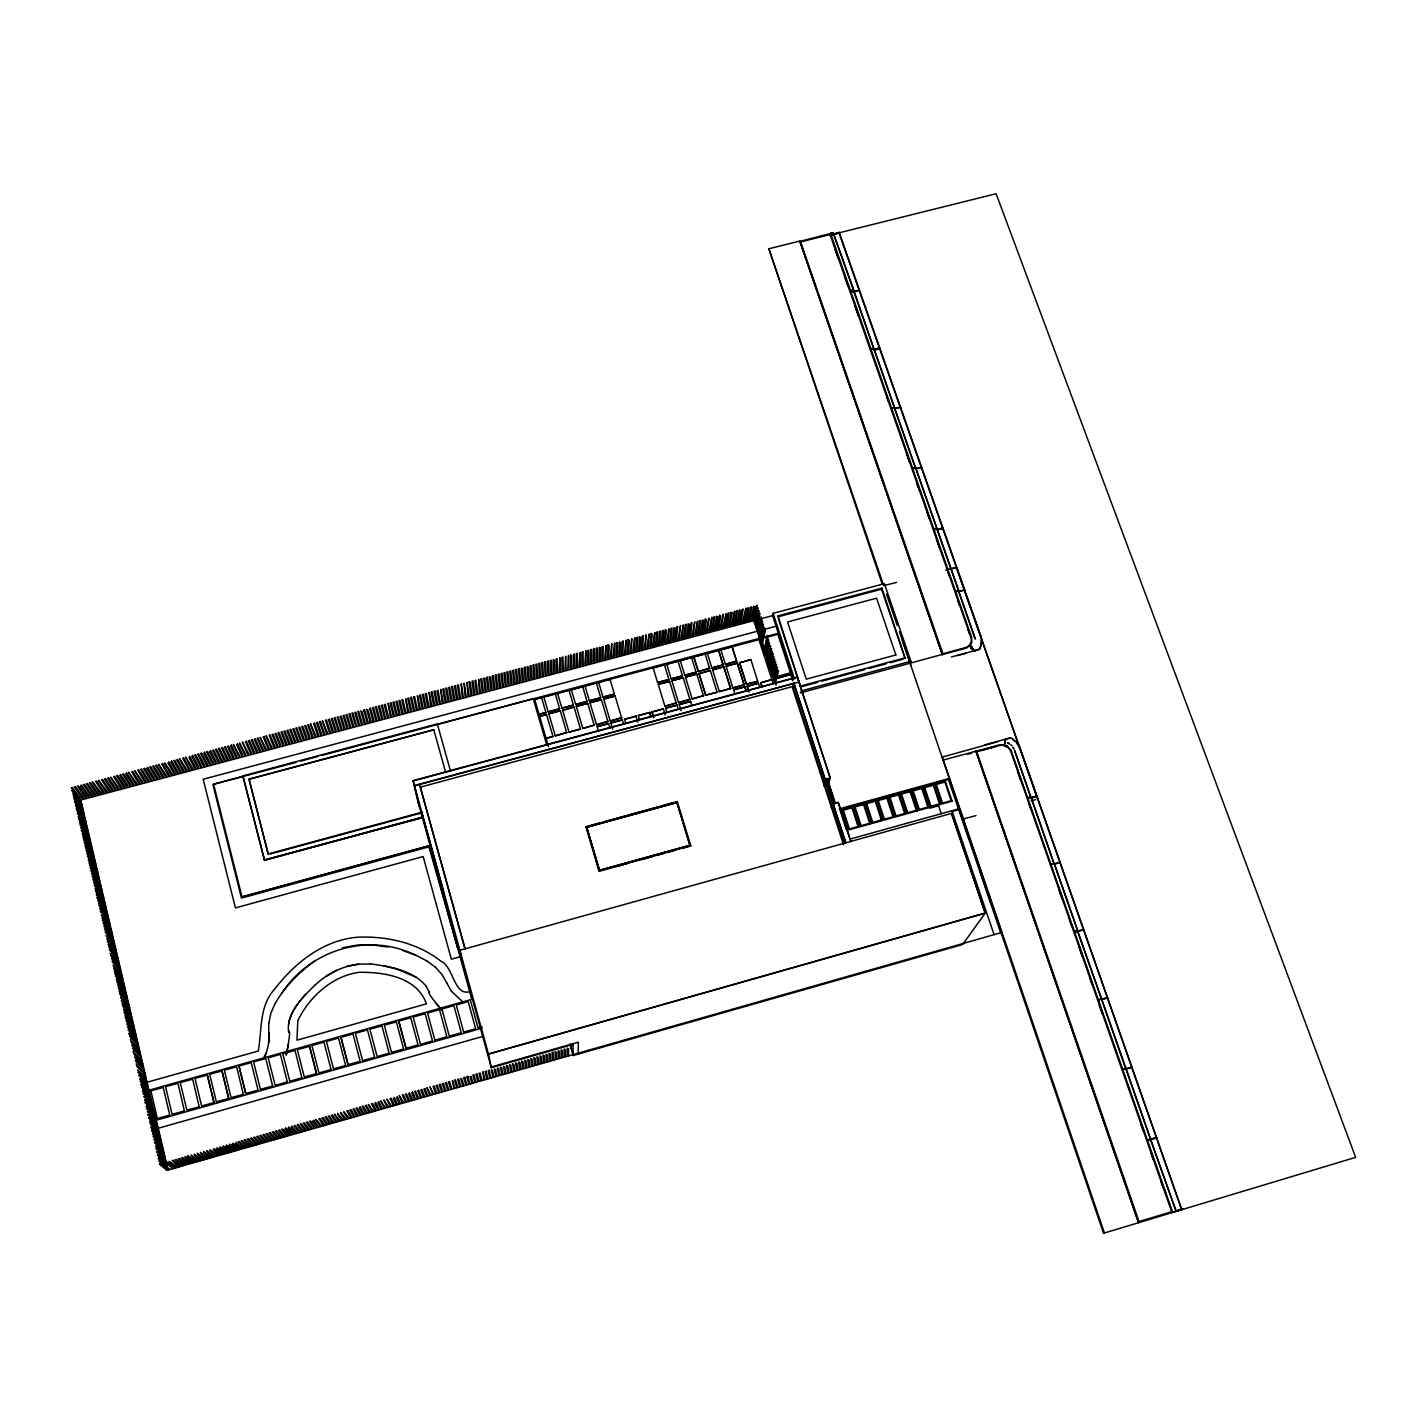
<?xml version="1.0" encoding="UTF-8"?>
<svg xmlns="http://www.w3.org/2000/svg" width="1427" height="1427" viewBox="0 0 1427 1427"><rect width="100%" height="100%" fill="white"/><g stroke="black" fill="none" stroke-linecap="round" stroke-linejoin="round"><path stroke-width="1.5" d="M577.507 667.051L577.293 653.209M268.775 1032.577C270.755 1051.556 258.144 1067.86 266.171 1053.144M268.865 1042.709L268.704 1022.945M579.166 665.785L580.058 652.371M578.274 1054.054L578.327 1042.209L491.156 1067.004M580.343 666.284L580.397 653.191M580.504 729.054L569.034 732.14L580.504 729.054L574.011 707.025L562.577 710.343L574.011 707.025M582.002 665.018L582.091 651.907M582.68 686.815L571.282 689.865M583.179 665.535L583.054 651.675M582.787 728.43L594.238 725.112L582.787 728.43L576.294 706.419L587.71 703.35L594.238 725.344M584.838 664.268L585.819 650.837M584.963 686.209L596.343 682.909L600.749 697.749L589.351 700.818L584.963 685.959M969.861 645.593C976.55 652.728 967.756 642.721 972.179 647.037M586.015 664.786L585.944 650.908M587.068 701.424L575.652 704.492L587.068 701.424L582.68 686.565M587.674 663.501L587.853 650.373M585.855 826.875L677.29 801.51L690.811 845.979M587.71 703.35L576.294 706.419M588.852 664.019L588.816 650.141M589.351 700.818L600.749 697.749M589.993 702.744L601.409 699.676L589.993 702.744L596.522 724.738L607.973 721.402L596.522 724.738M590.51 662.752L590.724 649.606M591.688 663.27L591.706 649.374M593.347 662.003L593.614 648.839M594.506 662.52L594.577 648.625M596.183 661.236L596.486 648.09M911.122 665.892L899.367 631.572M597.342 661.753L597.449 647.858M597.182 726.664L608.633 723.596L597.182 726.664L598.377 730.892M599.001 660.487L599.376 647.323L600.553 647.804M598.627 682.552L610.007 679.252L614.413 694.093L603.032 697.143L598.627 682.302M600.178 661.004L600.553 647.84M601.837 659.738L602.248 646.556M603.015 660.255L603.211 646.324M603.032 697.143L614.413 694.093M604.673 658.989L605.958 645.486L605.833 659.488M603.692 699.069L615.091 696.001L603.692 699.069L610.239 721.027L621.673 717.71L610.239 721.027M607.492 658.222L607.991 645.022M608.669 658.739L609.186 645.539L608.063 644.933M1059.869 862.372L1054.036 863.799L1031.043 797.372L1053.394 861.676M1083.432 929.53L1077.706 931.028L1054.143 863.281M610.328 657.472L611.719 643.952M611.505 657.99L611.844 644.023M613.164 656.723L614.591 643.185M610.917 722.972L622.333 719.886L610.917 722.972L612.7 729.179M614.323 657.223L614.716 643.256M615.982 655.956L616.625 642.739M617.16 656.474L617.588 642.507M618.819 655.207L619.496 641.972M619.978 655.724L620.674 642.489M621.637 654.458L622.368 641.205M622.814 654.975L623.331 640.973M624.473 653.709L626.078 640.134L625.632 654.208M627.291 652.96L628.094 639.671M628.469 653.459L629.289 640.188L628.183 639.581M624.616 719.279L636.032 716.193L624.616 719.279L625.811 723.489M630.11 652.193L631.804 638.618L631.287 652.71M632.928 651.443L634.676 637.851M634.105 651.961L634.801 637.923M635.764 650.694L636.71 637.387M636.924 651.211L637.673 637.155M638.582 649.945L639.581 636.62M639.76 650.462L640.759 637.138M641.401 649.196L642.435 635.871M642.578 649.695L643.399 635.639M638.315 715.587L649.695 712.519L638.315 715.587L639.492 719.797M644.219 648.447L646.146 634.801L645.396 648.946M647.037 647.68L649 634.034L648.215 648.197M649.856 646.93L651.033 633.588M651.033 647.448L652.228 634.105L651.104 633.481M652.674 646.181L654.725 632.518M653.851 646.699L654.85 632.589M653.084 667.979L664.429 664.697L668.906 679.466L657.579 682.516L653.12 667.729M655.492 645.432L656.759 632.054M656.67 645.949L657.722 631.822M658.311 644.683L659.613 631.305M653.174 716.104L651.978 711.895L663.359 708.827L665.16 715.016M659.488 645.2L660.576 631.055M1004.715 744.395L1005.803 739.311M661.129 643.934L662.485 630.538M657.579 682.516L668.906 679.466M658.275 684.407L669.602 681.375L658.275 684.407L664.928 706.294L676.327 702.976L664.928 706.294M662.289 644.451L663.662 631.055M1074.941 931.67L1077.688 930.565L1054.25 863.62L1050.326 865.065L1053.947 863.281M1077.474 930.975L1101.573 999.31L1107.37 997.776M663.947 643.185L665.339 629.771M665.107 643.702L666.534 630.288L665.41 629.682M666.748 642.435L669.031 628.718L667.925 642.971M666.659 664.34L677.986 661.058L682.481 675.827L671.172 678.86L666.694 664.09M669.566 641.686L671.065 628.237M670.744 642.221L672.01 628.023M663.359 708.827L651.961 712.144M672.385 640.937L673.919 627.47M665.642 708.22L677.004 705.152L665.642 708.22L666.837 712.412M673.544 641.472L675.096 628.023M675.185 640.188L676.773 626.721M671.172 678.86L682.481 675.827M676.362 640.723L677.718 626.507M671.867 680.768L683.194 677.718L671.867 680.768L678.556 702.619L689.937 699.319L678.556 702.619M678.003 639.421L680.465 625.686L679.163 639.974M680.822 638.672L683.319 624.919L681.981 639.225M680.215 660.719L691.524 657.437L696.055 672.188L684.746 675.221L680.251 660.469M683.622 637.923L685.335 624.437M684.782 638.475L686.28 624.223M686.441 637.173L688.189 623.67M687.6 637.726L689.366 624.241M679.27 704.546L690.614 701.478L679.27 704.546L681.071 710.717M689.241 636.424L691.043 622.921M684.746 675.221L696.055 672.188M690.4 636.977L691.988 622.707M685.459 677.111L696.768 674.079L685.459 677.111L692.166 698.945L703.547 695.645L692.166 698.945M692.041 635.675L694.735 621.887L693.219 636.228M694.86 634.926L697.571 621.12L696.019 635.479M709.594 668.549L705.063 653.816L693.79 656.83L698.302 671.582L709.629 668.3L698.302 671.582M697.66 634.177L699.587 620.638M1004.769 742.004L1004.376 744.305M698.82 634.73L700.55 620.424M700.461 633.427L702.441 619.889M701.638 633.98L703.636 620.46M703.261 632.678L705.295 619.122M704.439 633.231L706.472 619.693M698.98 673.722L710.307 670.44L717.085 692.238L705.759 695.288L698.98 673.722L710.307 670.44M706.08 631.929L708.969 618.105L707.239 632.482M708.88 631.18L711.823 617.338M830.621 233.546L971.591 637.155L971.894 641.865L970.449 645.058L966.703 647.965L942.373 654.636L799.762 241.074L768.832 248.762L882.385 584.606M710.04 631.733L711.93 617.409M707.275 653.477L718.566 650.213L723.114 664.928L711.841 667.943L707.31 653.227M711.681 630.431L713.839 616.856M712.84 631.002L714.784 616.642M714.481 629.699L716.675 616.107M715.64 630.252L717.87 616.66M705.759 695.288L699.016 673.473M717.282 628.95L719.529 615.34M711.841 667.943L723.168 664.661M718.441 629.503L720.706 615.911L719.6 615.269M712.572 669.834L723.846 666.801L712.572 669.834L719.333 691.631L730.642 688.581L723.846 666.801M720.082 628.201L723.204 614.323M721.241 628.754L723.311 614.377M718.566 650.213L723.114 664.928M722.883 627.452L726.04 613.556M724.042 628.005L726.397 614.395M720.778 649.874L732.069 646.592L736.635 661.29L725.38 664.322L720.813 649.606M725.683 626.703L728.055 613.075M726.842 627.256L729.001 612.861M728.466 625.971L730.892 612.326L732.069 612.825M717.085 692.238L705.812 695.038M729.643 626.524L732.087 612.879M942.373 654.636L799.762 241.074M719.333 691.631L730.695 688.331M731.266 625.222L734.566 611.291M725.38 664.322L736.671 661.04M732.443 625.775L734.691 611.362M726.093 666.213L737.367 663.18L726.093 666.213L732.907 687.975L744.18 684.924L737.367 663.18M734.067 624.473L736.582 610.81M735.226 625.026L737.527 610.595M732.069 646.592L736.635 661.29M736.867 623.724L739.418 610.06M738.027 624.277L740.595 610.613M739.65 622.975L742.254 609.311M740.827 623.545L743.199 609.097M742.45 622.243L745.929 608.277M1098.879 1000.095L1101.626 998.936L1077.635 930.939M1122.96 1069.715L1126.081 1068.805L1101.644 998.954M1107.495 998.133L1101.805 999.275M743.61 622.796L746.036 608.33M745.251 621.494L747.926 607.795M732.907 687.975L744.234 684.675M746.41 622.047L748.872 607.581M733.639 689.883L744.93 686.833L733.639 689.883L734.834 694.057M739.561 662.841L750.87 659.559L757.701 681.285L746.446 684.318L739.561 662.841L750.87 659.559M748.033 620.745L750.763 607.046M749.193 621.298L751.708 606.832M750.834 620.014L753.599 606.279L754.776 606.796M830.193 235.348L830.568 233.243L833.136 232.851L834.135 233.974M751.993 620.567L754.794 606.85M753.617 619.264L756.435 605.53M754.776 619.817L757.38 605.316M757.309 608.205L754.705 622.654L758.254 607.991M758.165 610.863L755.543 625.294M756.488 625.08L759.11 610.649M759.039 613.539L756.399 627.916M839.112 233.136L833.743 233.796M757.023 629.789L759.985 613.325M1004.786 741.897L1005.589 739.097L1010.334 738.169M746.446 684.318L739.614 662.574M757.88 632.429L761.09 616.767M748.39 690.4L747.177 686.226L758.45 683.194L759.663 687.368M761.947 619.443L758.968 635.836L762.589 621.351M759.574 637.708L762.5 624.241M760.752 638.261L763.463 624.027M760.43 640.348L763.374 626.917M288.629 1031.899C286.488 1017.183 296.459 1004.572 305.574 994.244M288.557 1024.354C291.358 1007.979 304.219 995.885 315.385 984.576M761.287 642.988L764.569 627.488M268.811 1023.088L270.898 1013.099L275.375 1002.931M762.464 643.541L765.425 630.163M763.855 650.926L767.173 635.532M757.701 681.285L746.499 684.068M793.43 679.537L772.596 615.626L773.131 613.307L884.419 583.643L910.89 661.254L910.105 663.198L800.244 692.933M764.711 653.584L768.047 638.226M758.45 683.194L747.124 686.476M765.889 654.137L768.671 640.134M765.585 656.242L769.438 642.756L766.442 658.882M760.662 682.837L771.971 679.537L760.662 682.837L761.911 686.762M768.047 657.562L770.669 646.288M767.298 661.539L770.348 648.411L771.543 648.928M778 615.858L777.769 616.874L881.565 589.19L881.922 588.138L778 615.858L800.654 686.94L817.725 682.32M768.154 664.197L771.543 648.982M769.331 664.768L772.417 651.675M769.01 666.855L772.935 653.53L769.866 669.513M859.143 290.198L854.113 291.144M859.232 290.484L854.077 291.465M771.044 670.084L773.933 656.295M770.741 672.188L773.844 659.203M288.539 1044.136C281.565 1076.386 292.856 1026.566 288.539 1031.739M771.918 672.741L774.807 658.989M771.597 674.846L774.718 661.914M772.453 677.522L775.682 661.7M773.63 678.075L776.556 664.393M773.327 680.18L776.484 667.319M774.504 680.75L777.43 667.105M774.183 682.855L777.358 670.03M775.36 683.408L778.553 670.601M776.288 678.378L790.719 674.489L776.217 678.628M879.656 348.705L874.466 349.74M826.839 779.178L830.175 778.25L797.318 676.987L413.081 780.658L418.165 802.456M798.763 682.07L414.419 785.563L419.146 805.809M900.401 407.819L900.473 406.927L894.818 408.586L915.028 466.415M1101.519 999.346L1125.778 1068.752L1131.718 1067.146M921.45 467.824L915.956 468.627L958.801 591.402M823.789 783.53L825.27 779.338L830.282 777.947L778.446 618.926M824.021 783.976L825.395 780.105L827.392 779.552L834.973 802.795L832.958 803.347L831.406 807.486M824.235 786.152L826.269 780.408L833.796 802.812M824.431 786.099L826.679 780.301L833.992 802.759M828.07 784.101L830.282 777.947M831.549 808.199L833.225 803.758L838.255 802.366L850.884 841.645L838.255 802.366M942.819 528.739L937.022 529.56M840.271 810.928L846.389 829.658M858.091 826.411L849.386 828.926L843.321 810.09M881.922 588.138L905.217 658.668L881.565 589.19M858.037 826.518L851.955 807.7M854.934 806.968L863.567 804.578L869.721 823.272L861.087 825.68L854.987 806.861M881.44 819.919L872.753 822.434L866.635 803.633M964.42 590.296L958.676 591.42L964.634 589.779M886.827 798.139L878.229 800.511L884.419 819.187L893.034 816.797L886.88 798.032M904.736 813.444L896.067 815.941L889.913 797.194M904.682 813.551L898.511 794.803M970.485 647.858L974.48 650.98L972.393 648.982M687.903 846.14L599.429 870.595L586.658 827.018L676.862 802.277L690.008 845.551L676.862 802.277M910.051 791.7L901.472 794.072L907.715 812.712L916.312 810.322L910.105 791.593M974.48 650.98L979.546 649.107A19.586 18.194 20.5 0 0 980.545 635.122L839.147 232.244M927.978 806.986L919.327 809.484L913.119 790.754M933.276 785.171L939.519 803.883L930.939 806.255L924.714 787.543M944.781 782.085L936.237 784.458L942.533 803.044L951.113 800.654L944.852 781.978M949.205 778.464L840.182 808.627M570.14 1044.974L573.155 1055.516L962.636 944.513L985.326 912.959L951.488 813.39L985.165 913.209L488.516 1054.143L413.081 780.658M1125.849 1068.859L1150.59 1139.299L1126.117 1068.698M1148.61 1139.995L1156.798 1137.462L1150.715 1139.103M943.176 760.074L1000.381 744.573L1006.57 745.661L1010.994 750.12L1172.709 1212.308C1166.448 1213.985 1196.076 1204.923 1175.955 1211.024L1150.679 1139.709M1010.191 738.116L1010.584 737.741A19.924 18.658 25.8 0 1 1020.519 749.068L1181.734 1209.721L839.005 232.851M1004.858 746.071L1006.57 745.661M1007.676 746.321L1006.017 746.606M871.023 349.009L873.948 348.652L871.005 349.062M979.243 649.677L979.314 649.57A19.586 18.194 20.5 0 0 981.294 640.348M275.482 1003.092C285.079 985.932 299.563 972.072 315.278 960.496M891.768 408.604L894.372 407.926M1036.68 796.284L1030.99 797.372M1036.805 796.623L1031.043 797.996L1014.615 750.37M915.51 468.002L912.691 468.413L915.545 467.628L937.093 528.989L934.346 529.649M599.447 870.345L690.062 845.283L599.447 870.345L586.658 827.018M934.025 529.471L942.997 528.258L937.539 529.881M1059.993 862.711L1054.41 864.138M282.243 992.603C310.872 949.205 369.04 931.956 415.953 955.412M1083.557 929.869L1077.688 931.367M1150.537 1139.352L1176.08 1210.988M1175.794 1211.469L1182.055 1209.579M315.474 984.755C327.282 973.589 342.319 966.061 358.534 964.277M1131.843 1067.503L1126.367 1069.019M955.84 591.367L958.605 590.635L959.39 591.706M1156.583 1138.033L1147.736 1140.369M326.123 976.353L336.629 970.36M850.777 290.947L853.471 290.305L894.765 408.835L900.58 407.212M1122.835 1069.358L1125.957 1068.448M891.786 408.193L894.497 407.533L894.729 408.782M1000.791 931.92L1103.517 1233.267L1104.409 1232.839L942.266 757.077L997.883 741.665M1171.728 1212.326L1172.923 1211.826M850.76 290.626L853.435 290.038L833.1 232.619M956.036 591.652L958.623 590.956M1028.243 798.103L1030.758 797.408M1147.79 1139.959L1150.537 1139.138M1102.036 999.221L1107.655 997.527M1103.517 1233.267L1355.65 1157.351L996.1 193.733L831.887 234.617M874.394 349.365L879.728 347.796L874.145 349.793M921.646 467.253L916.259 468.52M1148.735 1140.351L1152.659 1139.192M834.117 234.046L839.254 232.458M1010.441 737.688L1002.806 739.899A180.694 44.897 -19.3 0 1 997.116 741.487L984.273 745.019M979.475 649.214L971.894 651.39A178.589 51.443 -19.7 0 1 966.275 652.942L951.434 656.955M1101.323 998.989L1098.558 999.81L1101.448 998.954M1074.709 931.385L1077.456 930.618M1075.744 931.724L1079.597 930.636M1075.869 932.081L1079.704 930.975M154.526 1142.331L162.589 1147.843M985.326 912.959L488.48 1053.964L491.298 1067.681L573.065 1044.421M156.702 1151.589L164.729 1156.958M158.986 1157.529L158.272 1158.742L165.389 1164.254M159.592 1163.968L167.583 1169.123M169.046 1161.275L176.859 1166.483M187.9 1155.906L195.392 1161.203M191.04 1155.014L198.478 1160.329M194.179 1154.122L201.564 1159.438M197.318 1153.23L204.65 1158.563M200.458 1152.338L207.736 1157.689M203.597 1151.446L210.821 1156.798M206.737 1150.554L213.907 1155.924M209.858 1149.663L216.975 1155.049M285.65 1128.097L284.954 1129.292L289.877 1135.25M288.771 1127.205L288.058 1128.4L292.945 1134.376M291.875 1126.331L291.179 1127.508L295.995 1133.502M315.902 1119.499L321.218 1125.386M334.507 1114.202L339.501 1120.177M337.593 1113.31L342.551 1119.303M340.696 1112.436L345.584 1118.429M343.8 1111.562L348.634 1117.573M360.086 1106.924L359.39 1108.101L363.047 1114.38M368.523 1104.516L372.946 1110.634M375.515 1102.518L374.837 1103.713L378.226 1110.045M378.601 1101.644L377.923 1102.821L381.259 1109.189M380.866 1101.002L385.076 1107.191M383.952 1100.128L388.108 1106.317M387.038 1099.254L391.141 1105.461M399.364 1095.74L403.252 1102.001M409.406 1092.886L408.728 1094.063L411.547 1100.556M412.492 1092.012L411.814 1093.189L414.579 1099.7M427.03 1087.873L430.472 1094.277M430.098 1086.999L433.487 1093.421M452.395 1080.649L453.804 1088.498M463.811 1077.403L464.988 1078.045M466.879 1076.529L468.038 1077.171M482.968 1071.945L483.664 1079.115M145.179 1102.447L153.349 1108.601M148.051 1114.683L156.185 1120.641M148.765 1117.733L156.899 1123.655M150.334 1120.57L149.603 1121.765L156.809 1127.847M184.529 1110.955L172.096 1114.309L165.55 1086.66L177.947 1083.343L184.404 1110.83M199.281 1106.781L186.866 1110.135L180.266 1082.522L192.663 1079.222L199.156 1106.656M214.014 1102.625L201.617 1105.961L194.982 1078.402L207.343 1075.084L214.014 1102.625L207.343 1075.084M228.712 1098.469L216.351 1101.805L209.662 1074.263L222.006 1070.963L228.712 1098.469L222.006 1070.963M243.411 1094.331L231.049 1097.648L224.324 1070.143L236.65 1066.861L243.286 1094.188M245.747 1093.51L258.073 1090.174L251.17 1062.598L238.969 1066.023L245.747 1093.51L238.969 1066.023M272.718 1086.036L260.41 1089.354L253.596 1061.92L265.779 1058.495L272.611 1085.911M287.344 1081.916L275.161 1085.358L268.205 1057.817L280.37 1054.392L287.255 1081.773M301.953 1077.795L289.788 1081.22L282.796 1053.715L295.032 1050.45L301.864 1077.653M316.544 1073.675L304.29 1076.975L297.351 1049.63L309.57 1046.366L316.544 1073.675L309.57 1046.366M331.1 1069.554L318.97 1072.979L311.907 1045.527L324 1042.138L331.028 1069.412M347.992 1064.631L360.175 1061.349L353.004 1033.986L340.928 1037.375L348.063 1064.756L341.017 1037.518M374.677 1057.246L362.601 1060.653L355.412 1033.309L367.47 1029.919L374.605 1057.104M403.627 1049.077L391.515 1052.341L384.327 1025.175L396.421 1021.946L403.573 1048.934M405.981 1048.239L418.075 1044.992L410.762 1017.754L398.757 1021.126L406.035 1048.399L398.757 1021.126M434.914 1040.229L446.865 1036.698L439.534 1009.674L427.565 1013.027L434.86 1040.087M449.309 1036.163L461.296 1032.791L453.875 1005.625L441.924 1008.996L449.273 1036.02M463.704 1032.113L475.673 1028.724L468.217 1001.611L456.265 1004.965L463.668 1031.953M470.642 1001.094L478.063 1028.046L482.023 1026.78M482.13 1028.171L156.007 1120.284L80.75 800.065L753.26 620.781M150.923 1126.938L159.021 1132.699M151.654 1130.023L159.735 1135.731M482.558 1036.501L157.898 1128.347L167.726 1170.14L1001.718 932.473L902.292 640.313M153.206 1132.86L152.475 1134.055L159.663 1139.941M140.898 1084.145L149.121 1090.603M147.07 1082.237L258.287 1051.039C262.122 1029.527 258.84 1005.536 275.589 988.019C295.389 962.387 323.198 940.625 356.358 937.289C386.021 935.702 417.576 942.641 441.175 961.388C453.643 966.9 453.857 996.1 469.697 991.711M143.164 1089.996L142.432 1091.191L149.746 1097.773M148.943 1090.228L471.802 999.346M150.798 1090.817L163.231 1087.481L169.777 1115.111L157.309 1118.483L150.941 1090.941M369.896 1029.242L381.937 1025.852L389.161 1053.162L377.103 1056.569L369.95 1029.384M425.157 1013.705L413.17 1017.076L420.483 1044.314L432.506 1040.925L425.21 1013.866M129.572 1035.752L137.937 1042.976M131.106 1038.535L130.374 1039.712L139.329 1048.899M850.1 839.076L958.462 808.913M457.924 949.062L428.921 846.871L241.466 898.082L212.908 784.565L296.531 762.196M952.201 811.464L958.712 809.644M951.488 813.39L459.869 950.293L463.4 966.311M1030.651 797.069L1027.922 797.871L1030.936 797.033M460.047 956.768L451.342 959.194L423.159 856.539L235.419 907.893L203.187 779.249L758.825 630.823M1029.099 798.407L1032.898 797.336M133.924 1050.593L133.21 1051.77M136.047 1059.655L135.333 1060.832L144.216 1069.697M121.277 996.617L120.564 997.776L128.145 1005.839M838.148 802.652L833.118 804.043L845.836 843.054L793.894 683.069L792.538 688.082L843.535 844.748M122.668 1002.575L121.955 1003.734L129.536 1011.707M690.846 845.712L599.001 871.362L585.873 826.59M616.072 866.653L626.756 863.692M641.704 859.553L652.371 856.61M656.652 855.433L663.056 853.649M667.319 852.472L673.722 850.706M682.267 848.334L688.67 846.568M839.272 809.68L948.42 779.481L1000.684 932.776M843.268 810.197L851.901 807.807M866.599 803.74L875.25 801.243L881.387 820.026M889.859 797.301L898.457 794.91M913.066 790.861L921.699 788.382L927.925 807.093M924.66 787.668L933.222 785.296M124.773 1011.547L124.06 1012.706L133.086 1022.321M114.321 966.935L113.607 968.077M115.016 969.878L114.303 971.038L121.973 979.511M114.874 973.071L123.436 981.294M117.085 978.779L116.372 979.921L125.487 990.053M983.257 749.871L996.082 746.339M967.488 754.348L971.644 753.206M119.047 990.891L127.556 998.829M429.438 845.694L241.966 896.905L429.438 845.694L471.838 999.506M108.095 940.375L107.382 941.517L116.604 952.219M108.791 943.318L108.077 944.46L117.282 955.109M587.995 826.287L600.731 822.79M604.994 821.631L626.239 815.798M630.484 814.621L658.115 807.058M662.36 805.88L672.991 802.973M586.64 827.285L676.808 802.563L586.64 827.285L599.429 870.595M95.77 887.79L95.056 888.914L102.976 898.671M957.553 655.564L966.025 653.263M97.125 893.605L96.412 894.729M97.821 896.513L97.107 897.637M98.499 899.42L97.785 900.544L107.114 911.853M422.303 812.124L268.115 853.988L248.976 779.213L433.79 729.75L445.688 772.417M270.506 853.917L422.428 812.677M99.177 902.328L98.463 903.469L107.792 914.725M422.196 817.172L264.37 860.035L422.321 817.707M422.267 817.493L264.53 860.356L242.875 775.896L437.322 723.899L450.54 771.204M88.991 858.858L88.278 859.982L97.714 871.879M552.962 736.475L546.077 738.33L552.962 736.475L546.523 714.41L539.656 716.497L546.523 714.41M555.264 735.85L566.733 732.515L555.264 735.85L548.824 713.785L560.276 710.717L566.733 732.764M89.669 861.747L88.956 862.853L98.392 874.733M773.202 677.504L790.433 672.848L777.84 634.212L764.979 637.655M413.152 780.961L797.211 677.326M414.49 785.867L794.482 683.23M800.922 685.977L905.61 657.686M821.988 681.161L864.673 669.62M868.936 668.478L886.006 663.858M890.287 662.699L903.095 659.238M800.779 691.043L910.89 661.254M942.498 654.369L910.265 663.163M78.895 815.834L78.2 816.94L86.298 827.749M242.073 897.101L213.586 784.119L243.054 776.252M437.393 724.256L533.234 698.624L546.844 745.215M300.794 761.055L317.882 756.488M322.145 755.347L759.003 638.475M765.461 636.763L778.357 633.303M773.184 683.711L758.932 639.653L534.697 699.408L541.564 697.571L545.899 712.465L539.014 714.321L545.899 712.465M543.865 696.947L555.299 693.897L559.634 708.791L548.182 711.859L543.865 697.197M557.582 693.272L568.998 690.222L573.351 705.099L561.935 708.167L557.582 693.54M80.233 821.542L79.537 822.648L89.08 835.134M248.976 779.213L433.79 729.75M769.545 645.646L770.669 646.235M81.446 830.336L90.418 840.771M82.927 832.993L82.213 834.099L91.738 846.407M771.293 651.033L772.417 651.622M83.604 835.847L82.891 836.971L92.398 849.226M84.264 838.719L83.569 839.843L93.076 852.062M963.225 819.009L975.997 815.602M1031.346 800.797L1035.592 799.655M92.577 781.978L101.317 793.127M98.606 780.373L107.257 791.539M120.51 774.558L119.814 775.646L127.199 787.08M126.521 772.952L125.826 774.058L133.121 785.492M128.733 772.364L136.867 783.655M158.772 764.39L166.406 775.771M164.765 762.785L172.31 774.201M171.561 760.983L170.883 762.072L177.43 773.684M179.748 758.807L187.044 770.277M185.742 757.22L192.93 768.707M192.52 755.418L191.824 756.506L198.032 768.19M204.471 752.243L203.793 753.313L209.787 765.05M231.317 745.09L230.639 746.178L236.204 758.022M233.493 744.519L239.914 756.185M239.451 742.932L245.765 754.633M242.429 742.147L248.69 753.848M260.267 737.402L266.243 749.175M266.207 735.815L272.093 747.641M310.658 724.006L315.831 735.993M322.484 720.849L327.461 732.889M363.885 710.753L364.545 709.665M369.771 709.183L370.431 708.113M388.055 703.422L390.231 716.158M405.66 698.748L407.533 711.538M429.081 692.523L430.579 705.402M461.189 683.979L462.187 696.982M469.162 681.856L470.268 682.463L471.962 695.181M570.622 654.886L571.745 655.475L571.817 668.567M662.556 630.449L663.662 631.019M705.366 619.05L706.472 619.639M739.489 609.989L740.595 610.56M72.099 790.451L81.178 801.457M73.562 793.073L72.866 794.161L82.481 807.058M74.24 795.909L73.526 796.997L83.141 809.858M759.699 619.068L772.596 615.626M74.757 801.796L83.801 812.659M950.186 569.123L956.465 567.447L1037.714 799.084M76.237 804.436L75.524 805.542L85.121 818.26M76.897 807.272L76.184 808.378L85.781 821.06M763.124 629.682L776.056 626.221M874.252 350.097L877.855 349.169M851.955 292L855.54 291.108M853.863 291.839L857.449 290.947M883.652 585.641L896.495 582.43M945.744 570.122L956.465 567.447M799.691 241.448L833.243 232.833M831.977 234.902L837.328 233.582M854.131 291.072L834.331 235.919M347.26 966.222L358.462 964.117L370.503 964.028M342.444 947.813L356.928 945.084L372.108 944.942L387.912 947.011M894.265 407.623L915.759 468.841M854.095 291.393L874.02 349.276M1031.025 797.604L1014.633 750.905M370.431 963.849C389.981 966.668 412.403 970.039 425.942 985.932M383.72 965.758L396.813 969.022L416.095 977.21M402.931 950.578L415.917 955.234L426.798 960.942M1007.979 742.718L1009.442 743.61M1007.783 743.021L1009.299 743.949M972.643 649.124L975.051 650.534M426.744 960.763L435.52 967.363M166.816 1170.336L159.521 1164.093M166.103 1167.304L158.789 1161.007M162.892 1164.075L169.902 1169.462M159.806 1160.633L166.87 1166.073M164.676 1161.203L157.345 1154.818L165.443 1159.99M159.075 1157.547L166.156 1163.041M166.031 1163.183L173.006 1168.588M970.752 647.644L974.891 650.855L972.501 648.5M166.816 1161.953L173.773 1167.357M163.927 1158.153L156.631 1151.714M169.189 1162.292L176.074 1167.678M163.213 1155.103L155.9 1148.628M179.16 1166.804L172.114 1160.526M155.4 1146.416L162.5 1152.071M173.131 1160.169L179.963 1165.591M156.916 1148.289L164.016 1153.908M161.786 1149.038L154.455 1142.456M156.203 1145.203L163.302 1150.876M182.264 1165.93L175.253 1159.616M161.073 1146.006L153.724 1139.37M176.288 1159.277L183.048 1164.717M185.349 1165.038L178.393 1158.724M154.758 1139.031L161.875 1144.811M160.359 1142.973L153.01 1136.302M179.427 1158.385L186.134 1163.843M154.027 1135.963L161.162 1141.778M188.435 1164.164L181.55 1157.832M153.313 1132.877L160.448 1138.746M182.567 1157.493L189.22 1162.951M191.521 1163.273L184.689 1156.94M151.797 1131.022L158.95 1136.927M151.066 1127.954L158.236 1133.894M185.706 1156.601L192.306 1162.077M157.523 1130.88L150.12 1123.994M194.607 1162.399L187.829 1156.048M151.155 1123.655L158.308 1129.685M156.881 1126.331L156.346 1125.207M191.182 1156.031L197.693 1161.524M156.114 1124.833L148.693 1117.858M150.441 1120.587L157.612 1126.67M155.4 1121.818L147.98 1114.808M194.322 1155.139L200.779 1160.65M154.687 1118.804L147.249 1111.74M197.461 1154.247L203.865 1159.759M153.991 1115.789L146.535 1108.672M148.283 1111.401L155.472 1117.626M147.57 1108.351L154.776 1114.612M200.601 1153.355L206.951 1158.885M146.036 1106.496L153.278 1112.792M146.838 1105.283L154.062 1111.597M152.564 1109.778L145.108 1102.572M144.609 1100.378L151.868 1106.781M203.74 1152.463L210.037 1158.011M152.653 1105.586L145.411 1099.182L144.591 1100.342M151.155 1103.767L143.681 1096.453M150.459 1100.77L142.968 1093.403M144.698 1096.132L151.94 1102.589M206.879 1151.571L213.122 1157.119M143.984 1093.082L151.244 1099.593M210.019 1150.679L216.208 1156.245M149.05 1094.777L141.541 1087.32M143.271 1090.032L150.531 1096.596M141.041 1085.144L149.835 1093.599M213.14 1149.77L219.276 1155.371M147.641 1088.783L140.114 1081.238M141.13 1080.899L148.426 1087.606M213.943 1148.557L220.061 1154.175M216.28 1148.896L222.362 1154.497M139.614 1079.062L146.927 1085.804M146.232 1082.808L138.687 1075.155M140.417 1077.867L147.73 1084.627M217.082 1147.665L223.147 1153.301M145.536 1079.829L137.973 1072.123L146.321 1078.651M139.703 1074.834L147.017 1081.63M219.419 1148.004L225.43 1153.622M220.204 1146.773L226.215 1152.427M137.491 1069.965L144.823 1076.832M145.608 1075.655L136.564 1066.058M222.541 1147.112L228.516 1152.748M136.064 1063.9L144.912 1072.676M223.343 1145.881L229.301 1151.535M136.154 1059.672L143.521 1066.718M225.68 1146.22L231.584 1151.857M226.465 1144.989L232.369 1150.661M142.022 1064.917L134.423 1056.997M142.825 1063.757L133.728 1053.964M228.802 1145.328L234.67 1150.983M133.228 1051.806L142.111 1060.778M141.416 1057.799L132.301 1047.935M229.604 1144.097L235.455 1149.787M231.941 1144.436L237.738 1150.108M140.72 1054.838L131.605 1044.921M132.622 1044.582L140.024 1051.877M232.726 1143.223L238.523 1148.913M138.544 1050.076L130.892 1041.906M235.063 1143.544L240.824 1149.234M138.633 1045.937L129.482 1035.895M235.847 1142.331L241.591 1148.039M129.001 1033.737L136.457 1041.193M243.892 1148.36L237.952 1141.778M1010.798 744.662L1011.993 745.857M238.987 1141.439L244.659 1147.165M135.761 1038.232L128.073 1029.884M137.242 1040.033L129.803 1032.559L128.965 1033.683M135.066 1035.288L127.378 1026.869M129.09 1029.545L136.546 1037.072M246.96 1147.486L241.092 1140.887M135.85 1034.111L126.664 1023.872M135.155 1031.168L125.968 1020.876M242.108 1140.548L247.745 1146.291M134.459 1028.207L125.273 1017.879L133.763 1025.264M250.028 1146.612L244.213 1139.995M124.773 1015.739L132.301 1023.48M245.23 1139.656L250.813 1145.417M253.114 1145.738L247.335 1139.121M123.382 1009.763L132.39 1019.377M248.352 1138.764L253.881 1144.543M130.214 1014.651L122.472 1005.928M124.185 1008.586L131.694 1016.434M123.471 1005.589L130.999 1013.491M256.182 1144.864L250.456 1138.229M122.776 1002.61L130.303 1010.548M451.503 991.337L462.794 1001.861M251.473 1137.872L256.949 1143.669M121.277 1000.809L128.84 1008.782M435.467 1002.896C455.124 1024.64 424.586 991.551 429.473 992.282M122.08 999.631L129.625 1007.623M128.929 1004.679L119.672 993.995M259.25 1143.99L253.578 1137.337M254.595 1136.998L260.017 1142.795M119.19 991.854L128.252 1001.754M126.093 997.045L118.28 988.037M262.318 1143.116L256.699 1136.445M126.86 995.903L117.585 985.076M257.716 1136.106L263.085 1141.921M124.702 991.194L116.889 982.097M118.584 984.737L126.182 992.96M265.386 1142.242L259.821 1135.553M123.328 985.361L115.498 976.157M117.192 978.797L124.809 987.127M260.838 1135.214L266.153 1141.047M115.016 974.035L124.113 984.202M435.467 967.203L442.12 974.677L446.722 982.971M268.437 1141.368L262.943 1134.679M113.625 968.112L122.74 978.369M112.929 965.169L122.062 975.462M263.959 1134.322L269.221 1140.173M121.384 972.536L112.037 961.37M271.505 1140.494L266.064 1133.787M267.081 1133.448L272.289 1139.299M120.689 969.629L111.342 958.409M120.011 966.721L110.646 955.466M110.164 953.343L119.333 963.814M274.573 1139.62L269.168 1132.895M270.185 1132.556L275.34 1138.425M118.637 960.924L109.273 949.561M117.959 958.016L108.577 946.618M277.641 1138.746L272.289 1132.003M106.722 938.627L115.926 949.33M273.306 1131.665L278.408 1137.551M280.709 1137.872L275.411 1131.129M106.026 935.684L115.23 946.422M114.552 943.532L105.134 931.92M113.875 940.643L104.439 928.977M276.428 1130.773L281.476 1136.677M113.197 937.753L103.761 926.052M112.519 934.881L103.065 923.126M283.759 1136.998L278.515 1130.238M111.841 931.992L102.387 920.201M101.906 918.114L111.163 929.102M279.531 1129.899L284.526 1135.803M286.827 1136.124L281.636 1129.346M101.228 915.189L110.485 926.23M282.653 1129.007L287.594 1134.929M109.808 923.358L100.336 911.425M109.13 920.469L99.64 908.517M108.47 917.597L98.962 905.592M285.757 1128.115L290.644 1134.055M97.125 897.69L106.436 908.999M96.447 894.783L105.759 906.127M105.099 903.255L95.555 891.037L104.421 900.401M288.878 1127.241L293.712 1133.199M103.743 897.547L94.2 885.239M103.083 894.675L93.522 882.332M102.405 891.821L92.844 879.424M101.727 888.967L92.149 876.535M291.982 1126.349L296.762 1132.324M101.067 886.113L91.471 873.645M100.389 883.259L90.793 870.755M299.064 1132.646L294.087 1125.814L294.997 1125.439L299.831 1131.45M99.729 880.423L90.133 867.848M99.052 877.569L89.455 864.976M302.114 1131.772L297.191 1124.922L298.1 1124.565L302.899 1130.594M97.054 869.043L87.422 856.307M88.42 856.004L96.376 866.207M94.949 864.477L86.744 853.435M95.716 863.371L86.066 850.563M305.164 1130.898L300.294 1124.048L301.204 1123.673L305.949 1129.72M95.056 860.535L85.406 847.674M84.924 845.622L94.378 857.698M84.247 842.733L93.736 854.898M308.232 1130.023L303.398 1123.156L304.308 1122.781L308.999 1128.864M91.078 843.589L81.357 830.46M88.956 839.04L80.697 827.589M89.74 837.952L80.019 824.735M311.282 1129.149L306.52 1122.282L307.411 1121.907L312.067 1127.99M88.42 832.316L78.681 819.027L87.761 829.497M87.101 826.679L77.343 813.319M86.441 823.878L76.683 810.465M314.315 1128.258L309.623 1121.39L310.515 1121.016L315.117 1127.116M78.86 806.184L74.008 799.084M84.461 815.459L74.686 801.92M312.941 1121.354L317.365 1127.401M81.838 804.257L72.01 790.558M318.167 1126.242L313.744 1120.177L312.923 1121.319M79.716 799.726L71.35 787.722M72.349 787.436L80.518 798.674M320.415 1126.527L315.831 1119.624M82.695 798.942L74.382 786.919L75.256 786.58L83.497 797.871M85.656 798.139L77.397 786.134M78.396 785.831L86.458 797.087M323.465 1125.653L318.935 1118.732M80.608 786.099L88.635 797.354M89.437 796.302L81.428 785.028L80.608 786.081M319.951 1118.411L324.268 1124.512M91.613 796.551L83.444 784.511M84.443 784.226L92.398 795.499M94.574 795.767L86.458 783.708M87.457 783.423L95.377 794.714M326.515 1124.779L322.038 1117.858M323.055 1117.537L327.318 1123.638M97.553 794.982L89.491 782.906M894.604 407.944L873.984 348.687M90.49 782.62L98.338 793.911M100.514 794.179L92.505 782.103M329.566 1123.923L325.124 1116.966M103.493 793.394L95.52 781.3M96.519 781.015L104.278 792.342M326.159 1116.663L330.368 1122.781M106.454 792.609L98.534 780.498M332.616 1123.049L328.228 1116.092M109.415 791.807L101.549 779.695M102.548 779.41L110.218 790.754M329.262 1115.771L333.401 1121.907M112.376 791.022L104.563 778.91L105.455 778.553L113.179 789.969M335.666 1122.175L331.332 1115.218M115.355 790.237L107.578 778.107M108.577 777.804L116.14 789.185M332.348 1114.897L336.451 1121.033M119.101 788.382L110.664 777.18L118.316 789.434M338.698 1121.319L334.435 1114.326M121.277 788.649L113.607 776.502M114.606 776.199L122.062 787.597M337.753 1114.291L341.749 1120.445M124.238 787.865L116.622 775.699M853.471 290.43L853.631 291.358M117.62 775.414L125.023 786.812M120.635 774.611L127.984 786.009M130.16 786.277L122.651 774.094M123.632 773.809L130.945 785.225M340.839 1113.417L344.799 1119.571M126.646 773.006L133.906 784.44M136.082 784.707L128.662 772.489M343.943 1112.525L347.831 1118.714M139.043 783.922L131.659 771.704M132.657 771.401L139.828 782.87M142.789 782.067L134.744 770.776L142.004 783.12M350.881 1117.84L346.815 1110.812M347.831 1110.491L351.666 1116.699M144.948 782.335L137.688 770.098M138.669 769.813L145.75 781.283M353.932 1116.984L349.9 1109.921M147.909 781.55L140.684 769.296L141.558 768.957L148.693 780.498M350.935 1109.6L354.717 1115.843M150.87 780.765L143.681 768.493M144.68 768.208L151.654 779.713M146.892 768.475L153.813 779.98M154.598 778.928L147.694 767.405L146.874 768.457M356.964 1116.11L353.004 1109.047M354.021 1108.725L357.749 1114.969M156.774 779.196L149.692 766.905M150.691 766.62L157.559 778.143M159.717 778.411L152.689 766.103M153.688 765.817L160.502 777.358M359.996 1115.254L356.09 1108.173M1013.027 747.195L1013.866 748.64M1012.992 747.641L1013.866 749.139M156.685 765.015L163.463 776.573M162.678 777.608L155.704 765.3M357.107 1107.851L360.799 1114.095M165.621 776.823L158.7 764.515M360.21 1106.96L363.831 1113.238M168.582 776.038L161.697 763.713M162.696 763.427L169.367 774.986M164.89 763.695L171.525 775.253M366.079 1113.506L362.28 1106.407L363.171 1106.032L366.864 1112.364M167.887 762.892L174.469 774.469M168.689 761.822L175.253 773.416M446.669 982.793L451.538 991.497M171.686 761.037L178.214 772.631M369.111 1112.65L365.366 1105.533L366.257 1105.158L369.896 1111.508M180.373 772.899L173.684 760.52M174.683 760.234L181.158 771.846M372.162 1111.776L368.451 1104.641M183.316 772.114L176.68 759.735M177.679 759.432L184.101 771.062M425.888 985.772L429.527 992.443M186.259 771.329L179.677 758.932M189.202 770.544L182.674 758.129M183.655 757.844L189.987 769.492M375.194 1110.919L371.537 1103.767M192.146 769.759L185.653 757.345M372.554 1103.446L375.979 1109.778M189.648 756.256L195.874 767.922M188.846 757.327L195.089 768.975M375.64 1102.572L379.011 1108.922M192.627 755.454L198.817 767.137M200.975 767.405L194.625 754.954M195.624 754.669L201.76 766.353M378.726 1101.698L382.044 1108.048M203.918 766.62L197.622 754.152M198.603 753.866L204.685 765.585M206.861 765.835L200.618 753.367M201.599 753.081L207.629 764.801M384.291 1108.333L380.795 1101.127M204.578 752.279L210.572 764.016M387.323 1107.459L383.881 1100.253M212.73 764.266L206.576 751.779M207.575 751.494L213.515 763.231M209.769 751.761L215.673 763.499M216.44 762.446L210.554 750.691L209.751 751.726M218.599 762.714L212.552 750.192M213.551 749.906L219.383 761.661M390.356 1106.603L386.967 1099.379M216.529 749.104L222.309 760.876M221.542 761.929L215.531 749.389M393.388 1105.729L390.035 1098.505M224.467 761.144L218.527 748.604L219.401 748.265L225.252 760.092M227.41 760.359L221.506 747.819M391.069 1098.184L394.173 1104.587M222.487 747.516L228.177 759.325M230.336 759.574L224.485 747.017L225.359 746.678L231.12 758.54M393.353 1098.469L396.421 1104.873M394.137 1097.309L397.188 1103.731M233.279 758.807L227.464 746.232M228.463 745.929L234.046 757.755M242.875 775.896L264.619 860.552M396.421 1097.595L399.435 1103.999M231.442 745.144L236.971 756.97M239.13 757.238L233.422 744.644M397.223 1096.435L400.22 1102.875M236.597 744.626L242.073 756.453M237.381 743.556L242.84 755.418M402.468 1103.142L399.275 1095.865M239.575 743.824L244.998 755.668M405.5 1102.286L402.36 1094.991M247.923 754.901L242.358 742.272M250.849 754.116L245.337 741.469M403.377 1094.687L406.267 1101.145M246.318 741.184L251.616 753.064M253.774 753.331L248.316 740.684M249.297 740.399L254.541 752.297M408.514 1101.412L405.446 1094.117M256.699 752.546L251.277 739.899L252.151 739.561L257.466 751.512M406.463 1093.795L409.299 1100.288M259.625 751.779L254.256 739.097M255.237 738.811L260.392 750.727M262.55 750.994L257.235 738.312L258.091 737.973L263.317 749.96M409.531 1092.921L412.332 1099.414M265.476 750.21L260.196 737.527M268.401 749.443L263.174 736.724M412.599 1092.047L415.364 1098.576M264.156 736.439L269.186 748.426M417.594 1098.826L414.668 1091.494L415.56 1091.138L418.379 1097.72M271.326 748.658L266.135 735.94M274.252 747.873L269.114 735.155L269.971 734.816L275.019 746.856M277.159 747.07L272.075 734.37M273.074 734.102L277.944 746.089M420.608 1097.969L417.736 1090.62L418.628 1090.264L421.411 1096.864M276.035 733.317L280.851 745.304M280.067 746.303L275.054 733.567M423.623 1097.095L420.804 1089.746M282.992 745.518L278.015 732.782L278.871 732.443L283.777 744.519M285.917 744.751L280.976 731.997M421.839 1089.461L424.425 1096.007M281.975 731.73L286.684 743.752M288.825 743.966L283.937 731.213M284.936 730.945L289.61 742.968M426.655 1096.221L423.89 1088.872M424.907 1088.587L427.44 1095.133M287.897 730.16L292.517 742.201M291.75 743.182L286.916 730.428M429.67 1095.365L426.958 1087.998M294.658 742.415L289.877 729.625L290.733 729.304L295.443 741.416M297.565 741.63L292.838 728.84M293.819 728.591L298.35 740.649M300.491 740.863L295.799 728.055L296.655 727.716L301.275 739.864M432.684 1094.509L430.026 1087.124M303.398 740.078L298.76 727.271M299.741 727.003L304.183 739.097M435.699 1093.653L433.094 1086.25M306.306 739.311L301.721 726.486M302.702 726.218L307.09 738.312M309.231 738.526L304.682 725.701M434.129 1085.965L436.501 1092.565M305.663 725.433L309.998 737.545M312.905 736.76L308.624 724.648L307.715 724.791L312.138 737.759M438.731 1092.779L436.163 1085.376M315.046 736.974L310.587 724.131M437.197 1085.091L439.516 1091.709M937.111 529.025L958.712 590.689M835.187 249.636L838.291 258.341M845.176 278.176L848.03 286.345M855.165 306.609L858.233 315.528M886.72 396.867L888.183 401.058M906.52 453.536L909.463 461.92M916.687 482.754L919.612 491.12M926.926 512.043L929.262 518.59M936.487 539.388L939.537 547.968M947.974 572.245L949.401 576.347M957.874 600.446L959.515 605.298M968.059 629.699L969.468 633.766M1018.022 772.613L1020.84 780.712M1029.313 804.757L1030.776 808.966M1059.209 890.484L1062.134 898.849M1069.447 919.737L1071.945 926.712M1079.294 947.742L1082.219 956.144M1089.586 977.174L1091.94 984.113M1099.289 1005.125L1102.215 1013.491M1140.869 1124.066L1143.241 1130.666M1150.59 1151.696L1153.533 1160.097M1160.722 1180.842L1163.076 1187.442M317.953 736.207L313.548 723.346M314.529 723.079L318.738 735.208M441.746 1091.923L439.231 1084.502M320.861 735.422L316.509 722.544M440.265 1084.217L442.531 1090.834M768.832 248.762L883.581 585.302M886.524 594.06L897.28 625.597M958.355 807.432L969.183 839.201M979.957 870.809L990.73 902.417M317.49 722.294L321.646 734.441M951.952 810.714L994.084 934.649M941.321 813.675L938.627 805.738L929.922 808.164L922.663 786.616M444.76 1091.066L442.299 1083.628M323.768 734.655L319.452 721.759L320.326 721.438L324.553 733.656M326.676 733.87L322.413 720.974M443.315 1083.343L445.545 1089.978M329.583 733.103L325.374 720.189M326.355 719.939L330.35 732.105M447.775 1090.21L445.367 1082.754M827.268 778.785L835.241 803.205M773.131 613.307L794.518 678.913M446.383 1082.469L448.56 1089.122M793.804 683.408L825.163 779.624M825.395 780.105L832.958 803.347M790.719 674.489L792.627 680.786M844.124 843.411L792.984 686.423L420.251 787.151L465.006 949.026M329.298 719.154L333.258 731.337M332.491 732.336L328.317 719.404M774.879 680.947L776.127 685.245M754.615 619.157L766.049 654.511M760.68 638.814L772.542 675.47M753.527 619.764L764.961 655.1M760.716 682.57L761.982 686.512M450.789 1089.354L448.435 1081.88M335.399 731.552L331.278 718.619M747.177 686.226L749.068 692.131M744.93 686.833L746.178 690.775M737.313 663.448L744.18 684.924M744.876 687.083L746.125 691.025M332.259 718.37L336.166 730.57M723.792 667.069L730.642 688.581M338.288 730.785L334.221 717.835L335.077 717.513L339.073 729.786M449.451 1081.595L451.574 1088.266M693.79 656.83L698.338 671.314M696.768 674.079L703.511 695.894M341.196 730L337.164 717.05M683.194 677.718L689.901 699.569M690.614 701.478L691.81 705.669M338.163 716.8L341.963 729.019M669.602 681.375L676.291 703.226M677.004 705.152L678.2 709.344M452.52 1080.721L454.589 1087.41M341.107 716.015L344.87 728.252M344.103 729.233L340.125 716.265M651.978 711.895L653.798 717.835M649.695 712.519L650.926 716.479M649.677 712.751L650.89 716.711M636.032 716.193L637.851 722.151M456.801 1087.624L454.553 1080.15L455.445 1079.775L457.603 1086.553M346.993 728.466L343.069 715.48M615.091 696.001L621.655 717.959M622.333 719.886L623.528 724.095M344.05 715.23L347.778 727.467M601.409 699.676L607.956 721.652M608.633 723.596L609.811 727.806M349.9 727.681L346.012 714.713L346.886 714.374L350.667 726.7M562.862 657.044L563.308 670.833M571.282 689.616L575.652 704.492M557.083 658.578L557.618 672.349M551.304 660.112L551.928 673.865M548.414 660.897L549.074 674.614M562.559 710.093L569.034 732.14M545.524 661.664L546.238 675.381M542.635 662.431L543.384 676.13M539.745 663.198L540.548 676.897M536.855 663.965L537.694 677.664M349.954 713.661L353.575 725.933M459.815 1086.768L457.621 1079.276M352.808 726.914L348.973 713.928M533.948 664.732L534.84 678.414M531.058 665.499L531.986 679.181M525.261 667.051L526.295 680.697M534.697 699.408L548.485 746.589M458.638 1078.973L460.618 1085.697M519.464 668.585L520.587 682.213M516.574 669.352L517.733 682.98M513.666 670.137L514.879 683.747M510.759 670.904L512.025 684.496M355.698 726.147L351.916 713.143M507.869 671.671L509.171 685.263M504.962 672.438L506.3 686.03M502.054 673.223L503.446 686.779M499.147 673.99L500.592 687.546M496.239 674.757L497.738 688.313M352.897 712.876L356.465 725.148M493.332 675.542L494.866 689.063M487.517 677.076L489.158 690.597M484.823 678.592L483.717 677.986L485.109 690.846M481.702 678.628L483.432 692.131M462.83 1085.911L460.689 1078.402M358.605 725.362L354.859 712.358M475.887 680.18L477.688 693.647M355.84 712.091L359.372 724.381M570.104 1043.958L573.155 1054.607M461.313 684.05L463.365 697.464M458.406 684.817L460.493 698.213M455.481 685.602L457.621 698.98M361.495 724.595L357.802 711.574L358.659 711.235L362.262 723.614M463.829 1085.626L461.92 1078.919M452.573 686.369L454.749 699.747M449.648 687.154L451.877 700.514M553.123 1052.091L553.747 1060.029M446.74 687.921L449.006 701.263M443.815 688.706L446.134 702.03M437.964 690.258L440.372 703.565M432.131 691.81L434.629 705.099M429.206 692.594L431.757 705.866M426.281 693.361L428.867 706.633M423.355 694.146L425.995 707.4M420.43 694.913L423.123 708.167M414.561 696.483L417.362 709.701M365.366 723.56L361.923 711.27M465.844 1085.055L463.953 1078.33M364.384 723.828L360.746 710.789M408.711 698.035L411.582 711.252M405.785 698.82L408.711 712.019M402.842 699.587L405.821 712.787M399.917 700.372L402.931 713.554M975.087 638.333L958.569 591.028L975.23 639.207M396.991 701.156L400.059 714.321M391.123 702.708L394.28 715.855M417.826 801.046L491.298 1067.681M388.18 703.493L391.39 716.622M363.689 710.004L367.292 723.061M464.756 1077.242L466.843 1084.77M385.254 704.278L388.501 717.406M382.311 705.063L385.611 718.173M483.111 1072.016L484.877 1079.633M379.368 705.83L382.721 718.94M480.061 1072.89L481.88 1080.489M476.993 1073.764L478.866 1081.345M373.499 707.4L376.942 720.474M473.942 1074.62L475.869 1082.201M368.255 722.793L364.866 710.485M370.752 708.916L374.035 721.259M471.106 1076.315L472.854 1083.057M470.072 1076.6L471.855 1083.343M367.809 709.701L371.145 722.026M366.632 709.219L370.182 722.276M467.021 1077.474L468.841 1084.199M467.824 1076.368L469.858 1083.914M369.575 708.434L373.071 721.509M372.518 707.667L375.765 720.011M378.654 719.244L375.444 706.882L376.3 706.543L379.832 719.707M378.387 706.097L381.544 718.477M249.243 779.784L268.365 854.488M472.926 1074.923L474.638 1081.684M381.33 705.313L384.452 717.692M475.976 1074.049L477.653 1080.828M384.273 704.528L387.341 716.925M479.026 1073.175L480.649 1079.971M390.142 702.976L393.103 715.391M395.993 714.624L393.067 702.191L393.923 701.87L397.17 715.088M154.134 1110.991L167.994 1169.979M152.832 1111.151L166.709 1170.194M396.01 701.406L398.882 713.857M398.936 700.639L401.772 713.072M419.645 784.475L465.113 948.83M486.661 1078.259L485.144 1071.445L486.036 1071.071L487.891 1078.776M401.879 699.854L404.662 712.305M489.657 1077.421L488.195 1070.571L489.086 1070.214L490.888 1077.92M407.73 698.302L410.423 710.771M413.313 710.004L410.655 697.518L411.511 697.179L414.472 710.468M491.245 1069.697L492.672 1076.564M413.598 696.733L416.185 709.237M419.074 708.47L417.38 695.627L420.234 708.934M492.493 1070.214L493.885 1077.064M494.295 1068.841L495.668 1075.708M419.449 695.181L421.946 707.703M422.374 694.396L424.836 706.936M495.544 1069.358L496.899 1076.208M497.345 1067.967L498.665 1074.852M425.3 693.629L427.708 706.169M498.594 1068.484L499.896 1075.352M500.395 1067.093L501.662 1073.996M431.15 692.077L433.469 704.635M501.644 1067.61L502.893 1074.495M437.5 704.332L435.057 691.025L434.147 691.167L436.341 703.868M503.446 1066.237L504.659 1073.14M437.001 690.507L439.213 703.101M442.085 702.334L440.765 689.402L443.262 702.798M504.694 1066.754L505.889 1073.639M506.496 1065.363L507.655 1072.283M442.834 688.956L444.956 701.567M507.744 1065.88L508.886 1072.801M445.759 688.189L447.846 700.8M509.546 1064.488L510.652 1071.427M448.667 687.404L450.718 700.033M451.592 686.637L453.59 699.266M510.777 1065.006L511.883 1071.945M454.517 685.852L456.462 698.499M512.596 1063.632L513.649 1070.571M457.425 685.085L459.316 697.749M513.827 1064.15L514.879 1071.106M515.629 1062.74L516.645 1069.733M516.877 1063.276L517.876 1070.25M465.059 696.215L464.114 683.194L466.237 696.697M467.931 695.448L467.021 682.427L469.091 695.948M518.679 1061.866L519.642 1068.877M469.091 681.963L470.785 694.664M519.927 1062.419L520.873 1069.412M474.834 694.414L472.979 680.947L472.069 681.089L473.657 693.897M521.711 1061.01L522.639 1068.02M522.978 1061.581L523.87 1068.555M474.906 680.411L476.529 693.13M479.383 692.363L478.669 679.323L480.56 692.88M524.761 1060.136L525.618 1067.146M480.738 678.86L482.255 691.613M526.01 1060.707L526.848 1067.699M484.823 678.61L486.286 691.364M527.812 1059.28L528.614 1066.29M529.06 1059.833L529.845 1066.843M486.553 677.308L487.98 690.079M489.461 676.541L490.834 689.312M530.844 1058.406L531.611 1065.434M490.656 677.058L492.012 689.83M492.369 675.774L493.706 688.563M532.093 1058.977L532.842 1065.987M495.276 674.989L496.56 687.796M533.894 1057.532L534.59 1064.578M498.184 674.222L499.414 687.029M535.143 1058.103L535.821 1065.148M501.073 673.455L502.286 686.262M536.927 1056.676L537.587 1063.739M538.175 1057.246L538.817 1064.292M503.981 672.67L505.14 685.513M506.888 671.903L507.994 684.746M539.959 1055.819L540.565 1062.883M509.796 671.136L510.848 683.979M541.208 1056.372L541.796 1063.436M512.685 670.369L513.702 683.23M543.009 1054.945L543.562 1062.027M544.258 1055.516L544.793 1062.598M515.593 669.584L516.556 682.463M518.5 668.817L519.41 681.696M546.042 1054.089L546.541 1061.171M547.29 1054.642L547.772 1061.742M521.39 668.05L522.264 680.947M522.585 668.567L523.441 681.464M524.298 667.283L525.118 680.18M549.074 1053.215L549.538 1060.332M527.187 666.516L527.972 679.43M550.323 1053.786L550.768 1060.885M528.382 667.033L529.149 679.93M530.077 665.731L530.826 678.663M552.106 1052.359L552.517 1059.476M532.985 664.964L533.68 677.896M535.874 664.197L536.516 677.147M555.139 1051.485L555.495 1058.62M556.387 1052.056L556.726 1059.191M538.764 663.43L539.37 676.38M541.671 662.663L542.224 675.631M558.171 1050.629L558.474 1057.782M544.561 661.896L545.06 674.864M559.42 1051.2L559.705 1058.335M548.182 711.859L559.634 708.791M547.451 661.129L547.914 674.115M561.203 1049.773L561.471 1056.925M548.824 713.785L560.276 710.717M550.34 660.362L550.751 673.348M562.452 1050.326L562.684 1057.478M564.236 1048.899L564.45 1056.087M554.425 660.112L554.764 673.098M553.23 659.577L553.605 672.599M565.484 1049.469L565.681 1056.64M556.12 658.81L556.441 671.832M559.295 671.082L559.848 657.74L560.454 671.582M567.268 1048.042L567.429 1055.231M568.517 1048.613L568.659 1055.784M561.935 708.167L573.351 705.099M561.899 657.276L562.131 670.315M564.967 669.566L565.627 656.206L566.144 670.066M567.803 668.799L568.517 655.439L568.981 669.317M570.55 654.975L570.657 668.05M573.065 1043.494L573.155 1055.516M573.493 667.283L574.278 653.905L574.653 667.8M576.33 653.441L576.33 666.534M1004.751 745.982A9.811 9.186 25.8 0 1 1007.016 747.177M1012.546 739.507A19.924 18.658 25.8 0 1 1014.597 741.095M1016.416 742.932A19.924 18.658 25.8 0 1 1019.27 747.159M297.779 1020.787L296.959 1040.194L426.441 1003.859C417.059 976.924 383.952 971.948 359.176 972.322C332.152 975.961 309.267 996.831 297.779 1020.787M975.89 751.048L1138.514 1222.6L975.89 751.048M1171.638 1211.737L1139.031 1221.548L976.764 751.797L999.382 745.572A9.061 8.491 25.8 0 1 1010.744 751.494L1171.638 1211.737M345.655 1065.452L333.526 1068.877L326.426 1041.442L338.52 1038.053L345.655 1065.452M859.054 827.054L848.869 829.872L842.269 809.662L852.418 806.861L859.054 827.054M870.72 823.807L860.57 826.625L853.935 806.433L864.066 803.633L870.72 823.807M882.385 820.561L872.236 823.379L865.583 803.205L875.714 800.404L882.385 820.561M894.051 817.314L883.902 820.133L877.23 799.994L887.344 797.194L894.051 817.314M905.681 814.086L895.567 816.904L888.86 796.765L898.956 793.965L905.681 814.086M917.311 810.857L907.197 813.658L900.473 793.555L910.569 790.754L917.311 810.857M928.923 807.628L918.827 810.429L912.067 790.344L922.145 787.543L928.923 807.628M940.518 804.4L930.44 807.2L923.661 787.133L933.722 784.351L940.518 804.4M952.112 801.189L942.034 803.99L935.238 783.922L945.298 781.14L952.112 801.189M895.853 654.957L806.273 679.163L787.526 621.958L876.57 598.181L895.853 654.957M965.258 647.662L942.872 653.727L800.618 241.912L830.032 234.581L970.842 637.334A8.901 8.277 20.5 0 1 965.258 647.662M442.852 889.289L422.053 813.872L444.832 898.082L442.852 889.289"/></g></svg>
